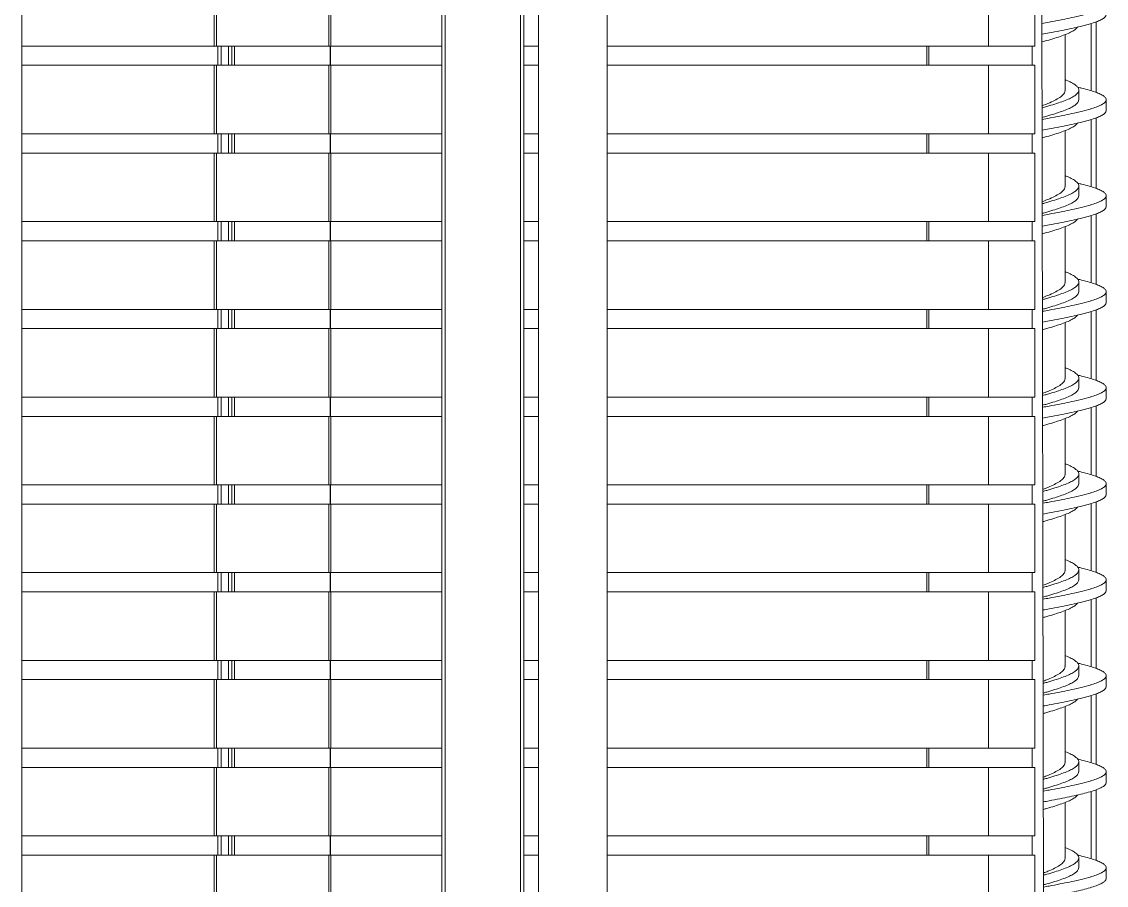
# Model space of a CAD drawing. Header units: millimetres. Extents: x 8553 to 64453, y 11523 to 72084.
# Drawn here: x 49193 to 49825, y 21092 to 21596 of the extents above; entities that cross this region are included whole.
import ezdxf

# ---------------------------------------------------------------- set-up
doc = ezdxf.new("R2010")
doc.units = ezdxf.units.MM
doc.layers.add('grey', color=254, linetype='Continuous')

msp = doc.modelspace()

# ---------------------------------------------------------------- linework, layer by layer
at = {"layer": 'grey', "linetype": 'Continuous', "lineweight": 15}
for p, q in [((49437.751, 19579.326), (49437.751, 22331.56)), ((49439.751, 22331.96), (49439.751, 19578.926)), ((49483.751, 19578.926), (49483.751, 22331.96)), ((49485.751, 22331.843), (49485.751, 19579.043)), ((49786.649, 22285.234), (49788.788, 21027.536)), ((49192.846, 19649.782), (49192.846, 22271.382)), ((49534.187, 19643.123), (49534.187, 22272.723)), ((49494.187, 22110.643), (49494.187, 19800.243)), ((49305.084, 21621.277), (49305.084, 21581.277)), ((49306.525, 21621.277), (49306.525, 21581.277)), ((49372.028, 21621.277), (49372.028, 21581.277)), ((49373.191, 21621.277), (49373.191, 21581.277)), ((49756.536, 21621.277), (49756.536, 21581.277)), ((49783.641, 21581.277), (49783.641, 21621.277)), ((49816.549, 21594.442), (49816.549, 21555.194)), ((49819.349, 21595.397), (49819.349, 21554.26)), ((49801.351, 21555.221), (49801.351, 21588.014)), ((49305.084, 21581.277), (49192.846, 21581.277)), ((49306.525, 21581.277), (49305.084, 21581.277)), ((49372.028, 21581.277), (49306.525, 21581.277)), ((49307.152, 21581.277), (49307.152, 21570.077)), ((49309.137, 21581.277), (49309.137, 21570.077)), ((49313.41, 21581.277), (49313.41, 21570.077)), ((49313.474, 21570.077), (49313.474, 21581.277)), ((49315.483, 21581.277), (49315.483, 21570.077)), ((49317.003, 21581.277), (49317.003, 21570.077)), ((49373.191, 21581.277), (49372.028, 21581.277)), ((49372.655, 21581.277), (49372.655, 21570.077)), ((49372.919, 21581.277), (49372.919, 21570.077)), ((49437.751, 21581.277), (49373.191, 21581.277)), ((49494.187, 21581.277), (49485.751, 21581.277)), ((49756.536, 21581.277), (49534.187, 21581.277)), ((49720.574, 21581.277), (49720.574, 21570.077)), ((49721.83, 21570.077), (49721.83, 21581.277)), ((49783.641, 21581.277), (49756.536, 21581.277)), ((49782.151, 21570.077), (49782.151, 21581.277)), ((49305.084, 21570.077), (49192.846, 21570.077)), ((49305.084, 21570.077), (49305.084, 21530.077)), ((49306.525, 21570.077), (49305.084, 21570.077)), ((49306.525, 21570.077), (49306.525, 21530.077)), ((49372.028, 21570.077), (49306.525, 21570.077)), ((49372.028, 21570.077), (49372.028, 21530.077)), ((49373.191, 21570.077), (49372.028, 21570.077)), ((49373.191, 21570.077), (49373.191, 21530.077)), ((49437.751, 21570.077), (49373.191, 21570.077)), ((49494.187, 21570.077), (49485.751, 21570.077)), ((49756.536, 21570.077), (49534.187, 21570.077)), ((49756.536, 21570.077), (49756.536, 21530.077)), ((49783.641, 21570.077), (49756.536, 21570.077)), ((49783.641, 21530.077), (49783.641, 21570.077)), ((49809.29, 21549.975), (49809.29, 21555.621)), ((49825.29, 21543.667), (49825.29, 21549.975)), ((49816.549, 21538.442), (49816.549, 21499.194)), ((49819.349, 21539.397), (49819.349, 21498.26)), ((49305.084, 21530.077), (49192.846, 21530.077)), ((49306.525, 21530.077), (49305.084, 21530.077)), ((49372.028, 21530.077), (49306.525, 21530.077)), ((49307.152, 21530.077), (49307.152, 21518.877)), ((49309.137, 21530.077), (49309.137, 21518.877)), ((49313.41, 21530.077), (49313.41, 21518.877)), ((49313.474, 21518.877), (49313.474, 21530.077)), ((49315.483, 21530.077), (49315.483, 21518.877)), ((49317.003, 21530.077), (49317.003, 21518.877)), ((49373.191, 21530.077), (49372.028, 21530.077)), ((49372.655, 21530.077), (49372.655, 21518.877)), ((49372.919, 21530.077), (49372.919, 21518.877)), ((49437.751, 21530.077), (49373.191, 21530.077)), ((49494.187, 21530.077), (49485.751, 21530.077)), ((49756.536, 21530.077), (49534.187, 21530.077)), ((49720.574, 21530.077), (49720.574, 21518.877)), ((49721.83, 21518.877), (49721.83, 21530.077)), ((49783.641, 21530.077), (49756.536, 21530.077)), ((49782.151, 21518.877), (49782.151, 21530.077)), ((49801.351, 21499.221), (49801.351, 21532.014)), ((49305.084, 21518.877), (49192.846, 21518.877)), ((49305.084, 21518.877), (49305.084, 21478.877)), ((49306.525, 21518.877), (49305.084, 21518.877)), ((49306.525, 21518.877), (49306.525, 21478.877)), ((49372.028, 21518.877), (49306.525, 21518.877)), ((49372.028, 21518.877), (49372.028, 21478.877)), ((49373.191, 21518.877), (49372.028, 21518.877)), ((49373.191, 21518.877), (49373.191, 21478.877)), ((49437.751, 21518.877), (49373.191, 21518.877)), ((49494.187, 21518.877), (49485.751, 21518.877)), ((49756.536, 21518.877), (49534.187, 21518.877)), ((49756.536, 21518.877), (49756.536, 21478.877)), ((49783.641, 21518.877), (49756.536, 21518.877)), ((49783.641, 21478.877), (49783.641, 21518.877)), ((49809.29, 21493.975), (49809.29, 21499.621)), ((49825.29, 21487.667), (49825.29, 21493.975)), ((49816.549, 21482.442), (49816.549, 21443.194)), ((49819.349, 21483.397), (49819.349, 21442.26)), ((49305.084, 21478.877), (49192.846, 21478.877)), ((49306.525, 21478.877), (49305.084, 21478.877)), ((49372.028, 21478.877), (49306.525, 21478.877)), ((49307.152, 21478.877), (49307.152, 21467.677)), ((49309.137, 21478.877), (49309.137, 21467.677)), ((49313.41, 21478.877), (49313.41, 21467.677)), ((49313.474, 21467.677), (49313.474, 21478.877)), ((49315.483, 21478.877), (49315.483, 21467.677)), ((49317.003, 21478.877), (49317.003, 21467.677)), ((49373.191, 21478.877), (49372.028, 21478.877)), ((49372.655, 21478.877), (49372.655, 21467.677)), ((49372.919, 21478.877), (49372.919, 21467.677)), ((49437.751, 21478.877), (49373.191, 21478.877)), ((49494.187, 21478.877), (49485.751, 21478.877)), ((49756.536, 21478.877), (49534.187, 21478.877)), ((49720.574, 21478.877), (49720.574, 21467.677)), ((49721.83, 21467.677), (49721.83, 21478.877)), ((49783.641, 21478.877), (49756.536, 21478.877)), ((49782.151, 21467.677), (49782.151, 21478.877)), ((49801.351, 21443.221), (49801.351, 21476.014)), ((49305.084, 21467.677), (49192.846, 21467.677)), ((49305.084, 21467.677), (49305.084, 21427.677)), ((49306.525, 21467.677), (49305.084, 21467.677)), ((49306.525, 21467.677), (49306.525, 21427.677)), ((49372.028, 21467.677), (49306.525, 21467.677)), ((49372.028, 21467.677), (49372.028, 21427.677)), ((49373.191, 21467.677), (49372.028, 21467.677)), ((49373.191, 21467.677), (49373.191, 21427.677)), ((49437.751, 21467.677), (49373.191, 21467.677)), ((49494.187, 21467.677), (49485.751, 21467.677)), ((49756.536, 21467.677), (49534.187, 21467.677)), ((49756.536, 21467.677), (49756.536, 21427.677)), ((49783.641, 21467.677), (49756.536, 21467.677)), ((49783.641, 21427.677), (49783.641, 21467.677)), ((49809.29, 21437.975), (49809.29, 21443.621)), ((49825.29, 21431.667), (49825.29, 21437.975)), ((49305.084, 21427.677), (49192.846, 21427.677)), ((49306.525, 21427.677), (49305.084, 21427.677)), ((49372.028, 21427.677), (49306.525, 21427.677)), ((49307.152, 21427.677), (49307.152, 21416.477)), ((49309.137, 21427.677), (49309.137, 21416.477)), ((49313.41, 21427.677), (49313.41, 21416.477)), ((49313.474, 21416.477), (49313.474, 21427.677)), ((49315.483, 21427.677), (49315.483, 21416.477)), ((49317.003, 21427.677), (49317.003, 21416.477)), ((49373.191, 21427.677), (49372.028, 21427.677)), ((49372.655, 21427.677), (49372.655, 21416.477)), ((49372.919, 21427.677), (49372.919, 21416.477)), ((49437.751, 21427.677), (49373.191, 21427.677)), ((49494.187, 21427.677), (49485.751, 21427.677)), ((49756.536, 21427.677), (49534.187, 21427.677)), ((49720.574, 21427.677), (49720.574, 21416.477)), ((49721.83, 21416.477), (49721.83, 21427.677)), ((49783.641, 21427.677), (49756.536, 21427.677)), ((49782.151, 21416.477), (49782.151, 21427.677)), ((49816.549, 21426.442), (49816.549, 21387.194)), ((49819.349, 21427.397), (49819.349, 21386.26)), ((49305.084, 21416.477), (49192.846, 21416.477)), ((49305.084, 21416.477), (49305.084, 21376.477)), ((49306.525, 21416.477), (49305.084, 21416.477)), ((49306.525, 21416.477), (49306.525, 21376.477)), ((49372.028, 21416.477), (49306.525, 21416.477)), ((49372.028, 21416.477), (49372.028, 21376.477)), ((49373.191, 21416.477), (49372.028, 21416.477)), ((49373.191, 21416.477), (49373.191, 21376.477)), ((49437.751, 21416.477), (49373.191, 21416.477)), ((49494.187, 21416.477), (49485.751, 21416.477)), ((49756.536, 21416.477), (49534.187, 21416.477)), ((49756.536, 21416.477), (49756.536, 21376.477)), ((49783.641, 21416.477), (49756.536, 21416.477)), ((49783.641, 21376.477), (49783.641, 21416.477)), ((49801.351, 21387.221), (49801.351, 21420.014)), ((49809.29, 21381.975), (49809.29, 21387.621)), ((49825.29, 21375.667), (49825.29, 21381.975)), ((49305.084, 21376.477), (49192.846, 21376.477)), ((49306.525, 21376.477), (49305.084, 21376.477)), ((49372.028, 21376.477), (49306.525, 21376.477)), ((49307.152, 21376.477), (49307.152, 21365.277)), ((49309.137, 21376.477), (49309.137, 21365.277)), ((49313.41, 21376.477), (49313.41, 21365.277)), ((49313.474, 21365.277), (49313.474, 21376.477)), ((49315.483, 21376.477), (49315.483, 21365.277)), ((49317.003, 21376.477), (49317.003, 21365.277)), ((49373.191, 21376.477), (49372.028, 21376.477)), ((49372.655, 21376.477), (49372.655, 21365.277)), ((49372.919, 21376.477), (49372.919, 21365.277)), ((49437.751, 21376.477), (49373.191, 21376.477)), ((49494.187, 21376.477), (49485.751, 21376.477)), ((49756.536, 21376.477), (49534.187, 21376.477)), ((49720.574, 21376.477), (49720.574, 21365.277)), ((49721.83, 21365.277), (49721.83, 21376.477)), ((49783.641, 21376.477), (49756.536, 21376.477)), ((49782.151, 21365.277), (49782.151, 21376.477)), ((49816.549, 21370.442), (49816.549, 21331.194)), ((49819.349, 21371.397), (49819.349, 21330.26)), ((49305.084, 21365.277), (49192.846, 21365.277)), ((49305.084, 21365.277), (49305.084, 21325.277)), ((49306.525, 21365.277), (49305.084, 21365.277)), ((49306.525, 21365.277), (49306.525, 21325.277)), ((49372.028, 21365.277), (49306.525, 21365.277)), ((49372.028, 21365.277), (49372.028, 21325.277)), ((49373.191, 21365.277), (49372.028, 21365.277)), ((49373.191, 21365.277), (49373.191, 21325.277)), ((49437.751, 21365.277), (49373.191, 21365.277)), ((49494.187, 21365.277), (49485.751, 21365.277)), ((49756.536, 21365.277), (49534.187, 21365.277)), ((49756.536, 21365.277), (49756.536, 21325.277)), ((49783.641, 21365.277), (49756.536, 21365.277)), ((49783.641, 21325.277), (49783.641, 21365.277)), ((49801.351, 21331.221), (49801.351, 21364.014)), ((49809.29, 21325.975), (49809.29, 21331.621)), ((49305.084, 21325.277), (49192.846, 21325.277)), ((49306.525, 21325.277), (49305.084, 21325.277)), ((49372.028, 21325.277), (49306.525, 21325.277)), ((49307.152, 21325.277), (49307.152, 21314.077)), ((49309.137, 21325.277), (49309.137, 21314.077)), ((49313.41, 21325.277), (49313.41, 21314.077)), ((49313.474, 21314.077), (49313.474, 21325.277)), ((49315.483, 21325.277), (49315.483, 21314.077)), ((49317.003, 21325.277), (49317.003, 21314.077)), ((49373.191, 21325.277), (49372.028, 21325.277)), ((49372.655, 21325.277), (49372.655, 21314.077)), ((49372.919, 21325.277), (49372.919, 21314.077)), ((49437.751, 21325.277), (49373.191, 21325.277)), ((49494.187, 21325.277), (49485.751, 21325.277)), ((49756.536, 21325.277), (49534.187, 21325.277)), ((49720.574, 21325.277), (49720.574, 21314.077)), ((49721.83, 21314.077), (49721.83, 21325.277)), ((49783.641, 21325.277), (49756.536, 21325.277)), ((49782.151, 21314.077), (49782.151, 21325.277)), ((49825.29, 21319.667), (49825.29, 21325.975)), ((49819.349, 21315.397), (49819.349, 21274.26)), ((49305.084, 21314.077), (49192.846, 21314.077)), ((49305.084, 21314.077), (49305.084, 21274.077)), ((49306.525, 21314.077), (49305.084, 21314.077)), ((49306.525, 21314.077), (49306.525, 21274.077)), ((49372.028, 21314.077), (49306.525, 21314.077)), ((49372.028, 21314.077), (49372.028, 21274.077)), ((49373.191, 21314.077), (49372.028, 21314.077)), ((49373.191, 21314.077), (49373.191, 21274.077)), ((49437.751, 21314.077), (49373.191, 21314.077)), ((49494.187, 21314.077), (49485.751, 21314.077)), ((49756.536, 21314.077), (49534.187, 21314.077)), ((49756.536, 21314.077), (49756.536, 21274.077)), ((49783.641, 21314.077), (49756.536, 21314.077)), ((49783.641, 21274.077), (49783.641, 21314.077)), ((49816.549, 21314.442), (49816.549, 21275.194)), ((49801.351, 21275.221), (49801.351, 21308.014)), ((49305.084, 21274.077), (49192.846, 21274.077)), ((49306.525, 21274.077), (49305.084, 21274.077)), ((49372.028, 21274.077), (49306.525, 21274.077)), ((49307.152, 21274.077), (49307.152, 21262.877)), ((49309.137, 21274.077), (49309.137, 21262.877)), ((49313.41, 21274.077), (49313.41, 21262.877)), ((49313.474, 21262.877), (49313.474, 21274.077)), ((49315.483, 21274.077), (49315.483, 21262.877)), ((49317.003, 21274.077), (49317.003, 21262.877)), ((49373.191, 21274.077), (49372.028, 21274.077)), ((49372.655, 21274.077), (49372.655, 21262.877)), ((49372.919, 21274.077), (49372.919, 21262.877)), ((49437.751, 21274.077), (49373.191, 21274.077)), ((49494.187, 21274.077), (49485.751, 21274.077)), ((49756.536, 21274.077), (49534.187, 21274.077)), ((49720.574, 21274.077), (49720.574, 21262.877)), ((49721.83, 21262.877), (49721.83, 21274.077)), ((49783.641, 21274.077), (49756.536, 21274.077)), ((49782.151, 21262.877), (49782.151, 21274.077)), ((49809.29, 21269.975), (49809.29, 21275.621)), ((49825.29, 21263.667), (49825.29, 21269.975)), ((49305.084, 21262.877), (49192.846, 21262.877)), ((49305.084, 21262.877), (49305.084, 21222.877)), ((49306.525, 21262.877), (49305.084, 21262.877)), ((49306.525, 21262.877), (49306.525, 21222.877)), ((49372.028, 21262.877), (49306.525, 21262.877)), ((49372.028, 21262.877), (49372.028, 21222.877)), ((49373.191, 21262.877), (49372.028, 21262.877)), ((49373.191, 21262.877), (49373.191, 21222.877)), ((49437.751, 21262.877), (49373.191, 21262.877)), ((49494.187, 21262.877), (49485.751, 21262.877)), ((49756.536, 21262.877), (49534.187, 21262.877)), ((49756.536, 21262.877), (49756.536, 21222.877)), ((49783.641, 21262.877), (49756.536, 21262.877)), ((49783.641, 21222.877), (49783.641, 21262.877)), ((49816.549, 21258.442), (49816.549, 21219.194)), ((49819.349, 21259.397), (49819.349, 21218.26)), ((49801.351, 21219.221), (49801.351, 21252.014)), ((49305.084, 21222.877), (49192.846, 21222.877)), ((49306.525, 21222.877), (49305.084, 21222.877)), ((49372.028, 21222.877), (49306.525, 21222.877)), ((49307.152, 21222.877), (49307.152, 21211.677)), ((49309.137, 21222.877), (49309.137, 21211.677)), ((49313.41, 21222.877), (49313.41, 21211.677)), ((49313.474, 21211.677), (49313.474, 21222.877)), ((49315.483, 21222.877), (49315.483, 21211.677)), ((49317.003, 21222.877), (49317.003, 21211.677)), ((49373.191, 21222.877), (49372.028, 21222.877)), ((49372.655, 21222.877), (49372.655, 21211.677)), ((49372.919, 21222.877), (49372.919, 21211.677)), ((49437.751, 21222.877), (49373.191, 21222.877)), ((49494.187, 21222.877), (49485.751, 21222.877)), ((49756.536, 21222.877), (49534.187, 21222.877)), ((49720.574, 21222.877), (49720.574, 21211.677)), ((49721.83, 21211.677), (49721.83, 21222.877)), ((49783.641, 21222.877), (49756.536, 21222.877)), ((49782.151, 21211.677), (49782.151, 21222.877)), ((49809.29, 21213.975), (49809.29, 21219.621)), ((49825.29, 21207.667), (49825.29, 21213.975)), ((49305.084, 21211.677), (49192.846, 21211.677)), ((49305.084, 21211.677), (49305.084, 21171.677)), ((49306.525, 21211.677), (49305.084, 21211.677)), ((49306.525, 21211.677), (49306.525, 21171.677)), ((49372.028, 21211.677), (49306.525, 21211.677)), ((49372.028, 21211.677), (49372.028, 21171.677)), ((49373.191, 21211.677), (49372.028, 21211.677)), ((49373.191, 21211.677), (49373.191, 21171.677)), ((49437.751, 21211.677), (49373.191, 21211.677)), ((49494.187, 21211.677), (49485.751, 21211.677)), ((49756.536, 21211.677), (49534.187, 21211.677)), ((49756.536, 21211.677), (49756.536, 21171.677)), ((49783.641, 21211.677), (49756.536, 21211.677)), ((49783.641, 21171.677), (49783.641, 21211.677)), ((49816.549, 21202.442), (49816.549, 21163.194)), ((49819.349, 21203.397), (49819.349, 21162.26)), ((49801.351, 21163.221), (49801.351, 21196.014)), ((49305.084, 21171.677), (49192.846, 21171.677)), ((49306.525, 21171.677), (49305.084, 21171.677)), ((49372.028, 21171.677), (49306.525, 21171.677)), ((49307.152, 21171.677), (49307.152, 21160.477)), ((49309.137, 21171.677), (49309.137, 21160.477)), ((49313.41, 21171.677), (49313.41, 21160.477)), ((49313.474, 21160.477), (49313.474, 21171.677)), ((49315.483, 21171.677), (49315.483, 21160.477)), ((49317.003, 21171.677), (49317.003, 21160.477)), ((49373.191, 21171.677), (49372.028, 21171.677)), ((49372.655, 21171.677), (49372.655, 21160.477)), ((49372.919, 21171.677), (49372.919, 21160.477)), ((49437.751, 21171.677), (49373.191, 21171.677)), ((49494.187, 21171.677), (49485.751, 21171.677)), ((49756.536, 21171.677), (49534.187, 21171.677)), ((49720.574, 21171.677), (49720.574, 21160.477)), ((49721.83, 21160.477), (49721.83, 21171.677)), ((49783.641, 21171.677), (49756.536, 21171.677)), ((49782.151, 21160.477), (49782.151, 21171.677)), ((49809.29, 21157.975), (49809.29, 21163.621)), ((49305.084, 21160.477), (49192.846, 21160.477)), ((49305.084, 21160.477), (49305.084, 21120.477)), ((49306.525, 21160.477), (49305.084, 21160.477)), ((49306.525, 21160.477), (49306.525, 21120.477)), ((49372.028, 21160.477), (49306.525, 21160.477)), ((49372.028, 21160.477), (49372.028, 21120.477)), ((49373.191, 21160.477), (49372.028, 21160.477)), ((49373.191, 21160.477), (49373.191, 21120.477)), ((49437.751, 21160.477), (49373.191, 21160.477)), ((49494.187, 21160.477), (49485.751, 21160.477)), ((49756.536, 21160.477), (49534.187, 21160.477)), ((49756.536, 21160.477), (49756.536, 21120.477)), ((49783.641, 21160.477), (49756.536, 21160.477)), ((49783.641, 21120.477), (49783.641, 21160.477)), ((49825.29, 21151.667), (49825.29, 21157.975)), ((49816.549, 21146.442), (49816.549, 21107.194)), ((49819.349, 21147.397), (49819.349, 21106.26)), ((49801.351, 21107.221), (49801.351, 21140.014)), ((49305.084, 21120.477), (49192.846, 21120.477)), ((49306.525, 21120.477), (49305.084, 21120.477)), ((49372.028, 21120.477), (49306.525, 21120.477)), ((49307.152, 21120.477), (49307.152, 21109.277)), ((49309.137, 21120.477), (49309.137, 21109.277)), ((49313.41, 21120.477), (49313.41, 21109.277)), ((49313.474, 21109.277), (49313.474, 21120.477)), ((49315.483, 21120.477), (49315.483, 21109.277)), ((49317.003, 21120.477), (49317.003, 21109.277)), ((49373.191, 21120.477), (49372.028, 21120.477)), ((49372.655, 21120.477), (49372.655, 21109.277)), ((49372.919, 21120.477), (49372.919, 21109.277)), ((49437.751, 21120.477), (49373.191, 21120.477)), ((49494.187, 21120.477), (49485.751, 21120.477)), ((49756.536, 21120.477), (49534.187, 21120.477)), ((49720.574, 21120.477), (49720.574, 21109.277)), ((49721.83, 21109.277), (49721.83, 21120.477)), ((49783.641, 21120.477), (49756.536, 21120.477)), ((49782.151, 21109.277), (49782.151, 21120.477)), ((49305.084, 21109.277), (49192.846, 21109.277)), ((49305.084, 21109.277), (49305.084, 21069.277)), ((49306.525, 21109.277), (49305.084, 21109.277)), ((49306.525, 21109.277), (49306.525, 21069.277)), ((49372.028, 21109.277), (49306.525, 21109.277)), ((49372.028, 21109.277), (49372.028, 21069.277)), ((49373.191, 21109.277), (49372.028, 21109.277)), ((49373.191, 21109.277), (49373.191, 21069.277)), ((49437.751, 21109.277), (49373.191, 21109.277)), ((49494.187, 21109.277), (49485.751, 21109.277)), ((49756.536, 21109.277), (49534.187, 21109.277)), ((49756.536, 21109.277), (49756.536, 21069.277)), ((49783.641, 21109.277), (49756.536, 21109.277)), ((49783.641, 21069.277), (49783.641, 21109.277)), ((49809.29, 21101.975), (49809.29, 21107.621)), ((49825.29, 21095.667), (49825.29, 21101.975))]:
    msp.add_line(p, q, dxfattribs=at)
for points, knots in [([(49808.649, 21613.296), (49809.432, 21613.117), (49811.909, 21612.548), (49815.411, 21611.592), (49819.084, 21610.423), (49821.942, 21609.258), (49823.977, 21608.091), (49825.143, 21606.923), (49825.423, 21605.759), (49824.813, 21604.59), (49823.322, 21603.424), (49820.976, 21602.259), (49817.815, 21601.089), (49813.893, 21599.925), (49809.277, 21598.758), (49804.05, 21597.59), (49798.285, 21596.426), (49792.846, 21595.392), (49789.245, 21594.749), (49787.824, 21594.496)], [0, 0, 0, 0, 0.0286718, 0.090711, 0.1527997, 0.2148254, 0.2768916, 0.3389577, 0.4009835, 0.4630721, 0.5251113, 0.5871506, 0.6492392, 0.7112649, 0.7733311, 0.8353973, 0.897423, 0.9595117, 1, 1, 1, 1]), ([(49825.223, 21599.668), (49825.244, 21599.595), (49825.379, 21599.134), (49824.763, 21598.281), (49823.335, 21597.116), (49820.972, 21595.95), (49817.816, 21594.781), (49813.893, 21593.617), (49809.277, 21592.449), (49804.049, 21591.281), (49798.285, 21590.117), (49792.85, 21589.084), (49789.252, 21588.442), (49787.835, 21588.189)], [0, 0, 0, 0, 0.0190181, 0.1207153, 0.2223315, 0.3239477, 0.4256448, 0.5272389, 0.6288993, 0.7305596, 0.8321537, 0.9338509, 1, 1, 1, 1]), ([(49808.521, 21592.303), (49808.318, 21592.025), (49807.773, 21591.281), (49805.929, 21590.071), (49803.136, 21588.67), (49799.576, 21587.269), (49795.363, 21585.87), (49791.411, 21584.691), (49788.759, 21583.978), (49787.842, 21583.731)], [0, 0, 0, 0, 0.09718159, 0.26046108, 0.42382379, 0.58718649, 0.75046598, 0.91374547, 1, 1, 1, 1]), ([(49801.351, 21561.644), (49801.509, 21561.586), (49802.94, 21561.061), (49804.991, 21560.069), (49807.356, 21558.67), (49808.818, 21557.271), (49809.425, 21555.87), (49809.138, 21554.469), (49807.972, 21553.07), (49805.953, 21551.671), (49803.13, 21550.27), (49799.578, 21548.869), (49795.362, 21547.47), (49791.431, 21546.297), (49788.802, 21545.59), (49787.908, 21545.349)], [0, 0, 0, 0, 0.0106995, 0.096634, 0.1825248, 0.2684155, 0.35435, 0.4402846, 0.5261753, 0.6120661, 0.6980006, 0.7839351, 0.8698258, 0.9557166, 1, 1, 1, 1]), ([(49801.217, 21555.619), (49801.246, 21555.353), (49801.34, 21554.503), (49800.347, 21553.07), (49798.329, 21551.32), (49795.27, 21549.571), (49791.779, 21547.968), (49789.066, 21546.949), (49787.906, 21546.513)], [0, 0, 0, 0, 0.0878071, 0.279955, 0.4721029, 0.6642521, 0.8564039, 1, 1, 1, 1]), ([(49808.649, 21557.296), (49809.432, 21557.117), (49811.909, 21556.548), (49815.411, 21555.592), (49819.084, 21554.423), (49821.942, 21553.258), (49823.977, 21552.091), (49825.143, 21550.923), (49825.423, 21549.759), (49824.813, 21548.59), (49823.322, 21547.424), (49820.976, 21546.259), (49817.815, 21545.089), (49813.893, 21543.925), (49809.277, 21542.758), (49804.05, 21541.59), (49798.285, 21540.426), (49792.877, 21539.397), (49789.308, 21538.761), (49787.919, 21538.513)], [0, 0, 0, 0, 0.0286979, 0.0907937, 0.152939, 0.2150213, 0.2771441, 0.3392669, 0.4013492, 0.4634944, 0.5255902, 0.587686, 0.6498313, 0.7119136, 0.7740364, 0.8361591, 0.8982414, 0.9603867, 1, 1, 1, 1]), ([(49809.226, 21549.978), (49809.195, 21549.593), (49809.125, 21548.741), (49807.956, 21547.424), (49805.957, 21546.025), (49803.128, 21544.624), (49799.578, 21543.223), (49795.362, 21541.824), (49791.434, 21540.652), (49788.808, 21539.946), (49787.917, 21539.706)], [0, 0, 0, 0, 0.1123987, 0.2486439, 0.3848892, 0.5212039, 0.6575185, 0.7937638, 0.930009, 1, 1, 1, 1]), ([(49825.223, 21543.668), (49825.244, 21543.595), (49825.379, 21543.134), (49824.763, 21542.281), (49823.335, 21541.116), (49820.972, 21539.95), (49817.816, 21538.781), (49813.893, 21537.617), (49809.277, 21536.449), (49804.05, 21535.281), (49798.285, 21534.117), (49792.88, 21533.089), (49789.315, 21532.454), (49787.93, 21532.206)], [0, 0, 0, 0, 0.0190465, 0.1208957, 0.2226637, 0.3244318, 0.426281, 0.5280269, 0.6298392, 0.7316515, 0.8333974, 0.9352466, 1, 1, 1, 1]), ([(49808.521, 21536.303), (49808.318, 21536.025), (49807.773, 21535.281), (49805.929, 21534.071), (49803.136, 21532.67), (49799.576, 21531.269), (49795.363, 21529.87), (49791.441, 21528.7), (49788.822, 21527.995), (49787.937, 21527.757)], [0, 0, 0, 0, 0.097476, 0.2612502, 0.4251078, 0.5889654, 0.7527396, 0.9165137, 1, 1, 1, 1]), ([(49801.351, 21505.644), (49801.509, 21505.586), (49802.94, 21505.061), (49804.991, 21504.069), (49807.356, 21502.67), (49808.818, 21501.271), (49809.425, 21499.87), (49809.138, 21498.469), (49807.972, 21497.07), (49805.953, 21495.671), (49803.129, 21494.27), (49799.578, 21492.869), (49795.362, 21491.47), (49791.462, 21490.306), (49788.865, 21489.607), (49788.003, 21489.375)], [0, 0, 0, 0, 0.01071653, 0.0967878, 0.18281523, 0.26884267, 0.35491394, 0.44098521, 0.52701265, 0.61304008, 0.69911135, 0.78518262, 0.87121006, 0.95723749, 1, 1, 1, 1]), ([(49801.217, 21499.619), (49801.246, 21499.353), (49801.34, 21498.503), (49800.347, 21497.07), (49798.329, 21495.32), (49795.27, 21493.571), (49791.808, 21491.98), (49789.128, 21490.973), (49788.001, 21490.55)], [0, 0, 0, 0, 0.0881624, 0.2810879, 0.4740134, 0.6669401, 0.8598695, 1, 1, 1, 1]), ([(49808.649, 21501.296), (49809.432, 21501.117), (49811.909, 21500.548), (49815.411, 21499.592), (49819.084, 21498.423), (49821.942, 21497.258), (49823.977, 21496.091), (49825.143, 21494.923), (49825.423, 21493.759), (49824.813, 21492.59), (49823.322, 21491.424), (49820.976, 21490.259), (49817.815, 21489.089), (49813.893, 21487.925), (49809.277, 21486.758), (49804.05, 21485.59), (49798.285, 21484.426), (49792.908, 21483.403), (49789.371, 21482.772), (49788.014, 21482.53)], [0, 0, 0, 0, 0.0287241, 0.0908766, 0.1530786, 0.2152176, 0.277397, 0.3395765, 0.4017155, 0.4639175, 0.52607, 0.5882224, 0.6504244, 0.7125634, 0.7747429, 0.8369224, 0.8990613, 0.9612633, 1, 1, 1, 1]), ([(49809.226, 21493.978), (49809.195, 21493.593), (49809.125, 21492.741), (49807.956, 21491.424), (49805.957, 21490.025), (49803.128, 21488.624), (49799.578, 21487.223), (49795.362, 21485.824), (49791.465, 21484.661), (49788.871, 21483.963), (49788.012, 21483.732)], [0, 0, 0, 0, 0.1126827, 0.2492722, 0.3858617, 0.5225208, 0.6591799, 0.7957694, 0.9323588, 1, 1, 1, 1]), ([(49825.223, 21487.668), (49825.244, 21487.595), (49825.379, 21487.134), (49824.763, 21486.281), (49823.335, 21485.116), (49820.972, 21483.95), (49817.816, 21482.781), (49813.893, 21481.617), (49809.277, 21480.449), (49804.05, 21479.281), (49798.285, 21478.117), (49792.911, 21477.095), (49789.379, 21476.465), (49788.025, 21476.224)], [0, 0, 0, 0, 0.01907504, 0.12107663, 0.22299703, 0.32491744, 0.42691903, 0.52881726, 0.63078195, 0.73274665, 0.83464488, 0.93664647, 1, 1, 1, 1]), ([(49808.521, 21480.303), (49808.318, 21480.025), (49807.773, 21479.281), (49805.929, 21478.071), (49803.136, 21476.67), (49799.576, 21475.269), (49795.362, 21473.87), (49791.471, 21472.708), (49788.885, 21472.012), (49788.033, 21471.783)], [0, 0, 0, 0, 0.0977722, 0.2620441, 0.4263996, 0.5907551, 0.755027, 0.9192988, 1, 1, 1, 1]), ([(49801.351, 21449.644), (49801.509, 21449.586), (49802.94, 21449.061), (49804.991, 21448.069), (49807.356, 21446.67), (49808.818, 21445.271), (49809.425, 21443.87), (49809.138, 21442.469), (49807.972, 21441.07), (49805.953, 21439.671), (49803.129, 21438.27), (49799.578, 21436.869), (49795.362, 21435.47), (49791.492, 21434.314), (49788.928, 21433.624), (49788.098, 21433.401)], [0, 0, 0, 0, 0.0107336, 0.0969421, 0.1831066, 0.2692712, 0.3554796, 0.4416881, 0.5278527, 0.6140172, 0.7002257, 0.7864341, 0.8725987, 0.9587632, 1, 1, 1, 1]), ([(49801.217, 21443.619), (49801.246, 21443.353), (49801.34, 21442.503), (49800.347, 21441.07), (49798.329, 21439.32), (49795.269, 21437.571), (49791.836, 21435.993), (49789.19, 21434.998), (49788.096, 21434.587)], [0, 0, 0, 0, 0.0885206, 0.28223, 0.4759393, 0.66965, 0.8633633, 1, 1, 1, 1]), ([(49808.649, 21445.296), (49809.432, 21445.117), (49811.909, 21444.548), (49815.411, 21443.592), (49819.084, 21442.423), (49821.942, 21441.258), (49823.977, 21440.091), (49825.143, 21438.923), (49825.423, 21437.759), (49824.813, 21436.59), (49823.322, 21435.424), (49820.976, 21434.259), (49817.815, 21433.089), (49813.893, 21431.925), (49809.277, 21430.758), (49804.05, 21429.59), (49798.285, 21428.426), (49792.938, 21427.409), (49789.435, 21426.784), (49788.11, 21426.547)], [0, 0, 0, 0, 0.0287504, 0.0909596, 0.1532185, 0.2154142, 0.2776505, 0.3398868, 0.4020825, 0.4643413, 0.5265506, 0.5887598, 0.6510187, 0.7132144, 0.7754507, 0.837687, 0.8998827, 0.9621415, 1, 1, 1, 1]), ([(49809.226, 21437.978), (49809.195, 21437.593), (49809.125, 21436.741), (49807.956, 21435.424), (49805.957, 21434.025), (49803.128, 21432.624), (49799.578, 21431.223), (49795.361, 21429.824), (49791.495, 21428.67), (49788.934, 21427.98), (49788.108, 21427.758)], [0, 0, 0, 0, 0.1129681, 0.2499036, 0.3868391, 0.5238444, 0.6608496, 0.7977851, 0.9347206, 1, 1, 1, 1]), ([(49825.223, 21431.668), (49825.244, 21431.595), (49825.379, 21431.134), (49824.763, 21430.281), (49823.335, 21429.116), (49820.972, 21427.95), (49817.816, 21426.781), (49813.893, 21425.617), (49809.277, 21424.449), (49804.05, 21423.281), (49798.285, 21422.117), (49792.942, 21421.101), (49789.442, 21420.476), (49788.12, 21420.241)], [0, 0, 0, 0, 0.01910364, 0.12125813, 0.22333132, 0.32540451, 0.427559, 0.52960999, 0.63172753, 0.73384507, 0.83589606, 0.93805056, 1, 1, 1, 1]), ([(49808.521, 21424.303), (49808.318, 21424.025), (49807.773, 21423.281), (49805.929, 21422.071), (49803.136, 21420.67), (49799.576, 21419.269), (49795.362, 21417.87), (49791.501, 21416.717), (49788.948, 21416.03), (49788.128, 21415.809)], [0, 0, 0, 0, 0.09807023, 0.26284277, 0.42769928, 0.5925558, 0.75732834, 0.92210088, 1, 1, 1, 1]), ([(49801.351, 21393.644), (49801.509, 21393.586), (49802.94, 21393.061), (49804.991, 21392.069), (49807.356, 21390.67), (49808.818, 21389.271), (49809.425, 21387.87), (49809.138, 21386.469), (49807.972, 21385.07), (49805.953, 21383.671), (49803.129, 21382.27), (49799.578, 21380.869), (49795.361, 21379.47), (49791.522, 21378.323), (49788.991, 21377.641), (49788.193, 21377.427)], [0, 0, 0, 0, 0.0107507, 0.0970968, 0.1833989, 0.2697011, 0.3560471, 0.4423932, 0.5286954, 0.6149975, 0.7013436, 0.7876896, 0.8739918, 0.9602939, 1, 1, 1, 1]), ([(49801.217, 21387.619), (49801.246, 21387.353), (49801.34, 21386.503), (49800.347, 21385.07), (49798.329, 21383.32), (49795.269, 21381.571), (49791.865, 21380.005), (49789.252, 21379.022), (49788.191, 21378.623)], [0, 0, 0, 0, 0.0888817, 0.2833814, 0.477881, 0.672382, 0.8668856, 1, 1, 1, 1]), ([(49808.649, 21389.296), (49809.432, 21389.117), (49811.909, 21388.548), (49815.411, 21387.592), (49819.084, 21386.423), (49821.942, 21385.258), (49823.977, 21384.091), (49825.143, 21382.923), (49825.423, 21381.759), (49824.813, 21380.59), (49823.322, 21379.424), (49820.976, 21378.259), (49817.815, 21377.089), (49813.893, 21375.925), (49809.277, 21374.758), (49804.05, 21373.59), (49798.284, 21372.426), (49792.969, 21371.414), (49789.498, 21370.795), (49788.205, 21370.564)], [0, 0, 0, 0, 0.0287767, 0.0910428, 0.1533586, 0.2156112, 0.2779044, 0.3401976, 0.4024502, 0.4647659, 0.5270321, 0.5892982, 0.651614, 0.7138666, 0.7761598, 0.838453, 0.9007056, 0.9630214, 1, 1, 1, 1]), ([(49809.226, 21381.978), (49809.195, 21381.593), (49809.125, 21380.741), (49807.956, 21379.424), (49805.957, 21378.025), (49803.128, 21376.624), (49799.579, 21375.223), (49795.361, 21373.824), (49791.525, 21372.678), (49788.997, 21371.997), (49788.203, 21371.784)], [0, 0, 0, 0, 0.113255, 0.2505383, 0.3878215, 0.5251747, 0.6625279, 0.7998111, 0.9370944, 1, 1, 1, 1]), ([(49825.223, 21375.668), (49825.244, 21375.595), (49825.379, 21375.134), (49824.763, 21374.281), (49823.335, 21373.116), (49820.972, 21371.95), (49817.816, 21370.781), (49813.893, 21369.617), (49809.277, 21368.449), (49804.05, 21367.281), (49798.284, 21366.117), (49792.973, 21365.107), (49789.505, 21364.488), (49788.216, 21364.258)], [0, 0, 0, 0, 0.0191323, 0.1214402, 0.2236666, 0.325893, 0.4282009, 0.5304051, 0.6326759, 0.7349468, 0.837151, 0.9394589, 1, 1, 1, 1]), ([(49808.521, 21368.303), (49808.318, 21368.025), (49807.773, 21367.281), (49805.929, 21366.071), (49803.136, 21364.67), (49799.577, 21363.269), (49795.361, 21361.87), (49791.531, 21360.726), (49789.01, 21360.047), (49788.223, 21359.835)], [0, 0, 0, 0, 0.0983701, 0.2636464, 0.4290069, 0.5943675, 0.7596438, 0.9249201, 1, 1, 1, 1]), ([(49801.351, 21337.644), (49801.509, 21337.586), (49802.94, 21337.061), (49804.991, 21336.069), (49807.356, 21334.67), (49808.818, 21333.271), (49809.425, 21331.87), (49809.138, 21330.469), (49807.972, 21329.07), (49805.953, 21327.671), (49803.129, 21326.27), (49799.578, 21324.869), (49795.361, 21323.47), (49791.552, 21322.332), (49789.054, 21321.659), (49788.288, 21321.453)], [0, 0, 0, 0, 0.0107679, 0.0972521, 0.1836922, 0.2701323, 0.3566165, 0.4431006, 0.5295407, 0.6159809, 0.702465, 0.7889492, 0.8753893, 0.9618294, 1, 1, 1, 1]), ([(49801.217, 21331.619), (49801.246, 21331.353), (49801.34, 21330.503), (49800.347, 21329.07), (49798.329, 21327.32), (49795.268, 21325.571), (49791.893, 21324.017), (49789.315, 21323.047), (49788.286, 21322.66)], [0, 0, 0, 0, 0.0892458, 0.2845422, 0.4798386, 0.6751363, 0.8704367, 1, 1, 1, 1]), ([(49808.649, 21333.296), (49809.432, 21333.117), (49811.909, 21332.548), (49815.411, 21331.592), (49819.084, 21330.423), (49821.942, 21329.258), (49823.977, 21328.091), (49825.143, 21326.923), (49825.423, 21325.759), (49824.813, 21324.59), (49823.322, 21323.424), (49820.976, 21322.259), (49817.815, 21321.089), (49813.893, 21319.925), (49809.277, 21318.758), (49804.05, 21317.59), (49798.284, 21316.426), (49793, 21315.42), (49789.561, 21314.806), (49788.3, 21314.581)], [0, 0, 0, 0, 0.028803, 0.09112614, 0.15349893, 0.21580851, 0.27815874, 0.34050896, 0.40281854, 0.46519133, 0.52751447, 0.58983761, 0.65221039, 0.71451998, 0.7768702, 0.83922042, 0.90153001, 0.96390279, 1, 1, 1, 1]), ([(49809.226, 21325.978), (49809.195, 21325.593), (49809.125, 21324.741), (49807.956, 21323.424), (49805.957, 21322.025), (49803.128, 21320.624), (49799.579, 21319.223), (49795.361, 21317.824), (49791.555, 21316.687), (49789.06, 21316.015), (49788.298, 21315.809)], [0, 0, 0, 0, 0.1135434, 0.2511761, 0.3888089, 0.5265118, 0.6642147, 0.8018474, 0.9394802, 1, 1, 1, 1]), ([(49825.223, 21319.668), (49825.244, 21319.595), (49825.379, 21319.134), (49824.763, 21318.281), (49823.335, 21317.116), (49820.972, 21315.95), (49817.816, 21314.781), (49813.893, 21313.617), (49809.277, 21312.449), (49804.05, 21311.281), (49798.284, 21310.117), (49793.003, 21309.112), (49789.568, 21308.499), (49788.311, 21308.275)], [0, 0, 0, 0, 0.0191611, 0.1216228, 0.2240029, 0.326383, 0.4288447, 0.5312026, 0.6336272, 0.7360518, 0.8384097, 0.9408714, 1, 1, 1, 1]), ([(49808.521, 21312.303), (49808.318, 21312.025), (49807.773, 21311.281), (49805.929, 21310.071), (49803.136, 21308.67), (49799.577, 21307.269), (49795.361, 21305.87), (49791.561, 21304.734), (49789.073, 21304.064), (49788.318, 21303.861)], [0, 0, 0, 0, 0.0986717, 0.2644549, 0.4303226, 0.5961902, 0.7619734, 0.9277566, 1, 1, 1, 1]), ([(49801.351, 21281.644), (49801.509, 21281.586), (49802.94, 21281.061), (49804.991, 21280.069), (49807.356, 21278.67), (49808.818, 21277.271), (49809.425, 21275.87), (49809.138, 21274.469), (49807.972, 21273.07), (49805.953, 21271.671), (49803.129, 21270.27), (49799.578, 21268.869), (49795.36, 21267.47), (49791.582, 21266.34), (49789.117, 21265.676), (49788.384, 21265.478)], [0, 0, 0, 0, 0.0107852, 0.0974079, 0.1839864, 0.2705649, 0.3571876, 0.4438103, 0.5303888, 0.6169674, 0.7035901, 0.7902127, 0.8767913, 0.9633698, 1, 1, 1, 1]), ([(49808.649, 21277.296), (49809.432, 21277.117), (49811.909, 21276.548), (49815.411, 21275.592), (49819.084, 21274.423), (49821.942, 21273.258), (49823.977, 21272.091), (49825.143, 21270.923), (49825.423, 21269.759), (49824.813, 21268.59), (49823.322, 21267.424), (49820.976, 21266.259), (49817.815, 21265.089), (49813.893, 21263.925), (49809.277, 21262.758), (49804.05, 21261.59), (49798.284, 21260.426), (49793.031, 21259.426), (49789.624, 21258.818), (49788.395, 21258.599)], [0, 0, 0, 0, 0.0288294, 0.0912096, 0.1536396, 0.2160062, 0.2784136, 0.3408209, 0.4031876, 0.4656175, 0.5279977, 0.590378, 0.6528079, 0.7151746, 0.7775819, 0.8399893, 0.9023559, 0.9647858, 1, 1, 1, 1]), ([(49801.217, 21275.619), (49801.246, 21275.353), (49801.34, 21274.503), (49800.347, 21273.07), (49798.329, 21271.32), (49795.267, 21269.571), (49791.922, 21268.029), (49789.377, 21267.071), (49788.381, 21266.697)], [0, 0, 0, 0, 0.0896129, 0.2857126, 0.4818123, 0.6779133, 0.874017, 1, 1, 1, 1]), ([(49809.226, 21269.978), (49809.195, 21269.593), (49809.125, 21268.741), (49807.956, 21267.424), (49805.957, 21266.025), (49803.128, 21264.624), (49799.579, 21263.223), (49795.36, 21261.824), (49791.585, 21260.695), (49789.123, 21260.032), (49788.393, 21259.835)], [0, 0, 0, 0, 0.1138332, 0.2518173, 0.3898013, 0.5278557, 0.6659101, 0.8038942, 0.9418782, 1, 1, 1, 1]), ([(49825.223, 21263.668), (49825.244, 21263.595), (49825.379, 21263.134), (49824.763, 21262.281), (49823.335, 21261.116), (49820.972, 21259.95), (49817.816, 21258.781), (49813.893, 21257.617), (49809.277, 21256.449), (49804.05, 21255.281), (49798.284, 21254.117), (49793.034, 21253.118), (49789.631, 21252.511), (49788.406, 21252.292)], [0, 0, 0, 0, 0.0191899, 0.1218059, 0.2243402, 0.3268745, 0.4294905, 0.5320025, 0.6345813, 0.7371602, 0.8396722, 0.9422882, 1, 1, 1, 1]), ([(49808.521, 21256.303), (49808.318, 21256.025), (49807.773, 21255.281), (49805.929, 21254.071), (49803.136, 21252.67), (49799.577, 21251.269), (49795.361, 21249.87), (49791.592, 21248.743), (49789.136, 21248.081), (49788.413, 21247.887)], [0, 0, 0, 0, 0.0989753, 0.2652684, 0.4316463, 0.5980242, 0.7643174, 0.9306105, 1, 1, 1, 1]), ([(49801.351, 21225.644), (49801.509, 21225.586), (49802.94, 21225.061), (49804.991, 21224.069), (49807.356, 21222.67), (49808.818, 21221.271), (49809.425, 21219.87), (49809.138, 21218.469), (49807.972, 21217.07), (49805.953, 21215.671), (49803.129, 21214.27), (49799.579, 21212.869), (49795.36, 21211.47), (49791.612, 21210.349), (49789.18, 21209.693), (49788.479, 21209.504)], [0, 0, 0, 0, 0.0108025, 0.0975641, 0.1842815, 0.270999, 0.3577606, 0.4445222, 0.5312397, 0.6179571, 0.7047187, 0.7914803, 0.8781978, 0.9649152, 1, 1, 1, 1]), ([(49808.649, 21221.296), (49809.432, 21221.117), (49811.909, 21220.548), (49815.411, 21219.592), (49819.084, 21218.423), (49821.942, 21217.258), (49823.977, 21216.091), (49825.143, 21214.923), (49825.423, 21213.759), (49824.813, 21212.59), (49823.322, 21211.424), (49820.976, 21210.259), (49817.815, 21209.089), (49813.893, 21207.925), (49809.277, 21206.758), (49804.05, 21205.59), (49798.284, 21204.426), (49793.061, 21203.432), (49789.687, 21202.829), (49788.49, 21202.616)], [0, 0, 0, 0, 0.0288558, 0.0912933, 0.1537804, 0.2162043, 0.2786689, 0.3411334, 0.4035573, 0.4660445, 0.5284819, 0.5909193, 0.6534065, 0.7158304, 0.7782949, 0.8407595, 0.9031833, 0.9656705, 1, 1, 1, 1]), ([(49801.217, 21219.619), (49801.246, 21219.353), (49801.34, 21218.503), (49800.347, 21217.07), (49798.33, 21215.32), (49795.267, 21213.571), (49791.95, 21212.042), (49789.439, 21211.096), (49788.477, 21210.733)], [0, 0, 0, 0, 0.0899831, 0.2868927, 0.4838023, 0.6807133, 0.8776269, 1, 1, 1, 1]), ([(49809.226, 21213.978), (49809.195, 21213.593), (49809.125, 21212.741), (49807.956, 21211.424), (49805.957, 21210.025), (49803.128, 21208.624), (49799.579, 21207.223), (49795.36, 21205.824), (49791.615, 21204.704), (49789.186, 21204.049), (49788.488, 21203.861)], [0, 0, 0, 0, 0.1141245, 0.2524617, 0.3907988, 0.5292065, 0.6676142, 0.8059513, 0.9442885, 1, 1, 1, 1]), ([(49825.223, 21207.668), (49825.244, 21207.595), (49825.379, 21207.134), (49824.763, 21206.281), (49823.335, 21205.116), (49820.972, 21203.95), (49817.816, 21202.781), (49813.893, 21201.617), (49809.277, 21200.449), (49804.05, 21199.281), (49798.284, 21198.117), (49793.065, 21197.124), (49789.694, 21196.522), (49788.501, 21196.309)], [0, 0, 0, 0, 0.0192189, 0.1219896, 0.2246785, 0.3273675, 0.4301382, 0.5328048, 0.6355384, 0.7382719, 0.8409385, 0.9437092, 1, 1, 1, 1]), ([(49808.521, 21200.303), (49808.318, 21200.025), (49807.773, 21199.281), (49805.929, 21198.071), (49803.136, 21196.67), (49799.577, 21195.269), (49795.36, 21193.87), (49791.622, 21192.752), (49789.199, 21192.099), (49788.509, 21191.913)], [0, 0, 0, 0, 0.0992807, 0.266087, 0.4329782, 0.5998695, 0.7666758, 0.9334821, 1, 1, 1, 1]), ([(49801.351, 21169.644), (49801.509, 21169.586), (49802.94, 21169.061), (49804.991, 21168.069), (49807.356, 21166.67), (49808.818, 21165.271), (49809.425, 21163.87), (49809.138, 21162.469), (49807.972, 21161.07), (49805.953, 21159.671), (49803.129, 21158.27), (49799.579, 21156.869), (49795.359, 21155.47), (49791.642, 21154.358), (49789.242, 21153.711), (49788.574, 21153.53)], [0, 0, 0, 0, 0.0108198, 0.0977209, 0.1845776, 0.2714344, 0.3583354, 0.4452364, 0.5320932, 0.61895, 0.705851, 0.792752, 0.8796088, 0.9664656, 1, 1, 1, 1]), ([(49801.217, 21163.619), (49801.246, 21163.353), (49801.34, 21162.503), (49800.347, 21161.07), (49798.33, 21159.32), (49795.266, 21157.571), (49791.979, 21156.054), (49789.501, 21155.12), (49788.572, 21154.77)], [0, 0, 0, 0, 0.0903562, 0.2880825, 0.4858088, 0.6835365, 0.8812668, 1, 1, 1, 1]), ([(49808.649, 21165.296), (49809.432, 21165.117), (49811.909, 21164.548), (49815.411, 21163.592), (49819.084, 21162.423), (49821.942, 21161.258), (49823.977, 21160.091), (49825.143, 21158.923), (49825.423, 21157.759), (49824.813, 21156.59), (49823.322, 21155.424), (49820.976, 21154.259), (49817.815, 21153.089), (49813.893, 21151.925), (49809.277, 21150.758), (49804.05, 21149.59), (49798.284, 21148.426), (49793.092, 21147.437), (49789.75, 21146.841), (49788.586, 21146.633)], [0, 0, 0, 0, 0.0288823, 0.0913771, 0.1539216, 0.2164027, 0.2789246, 0.3414465, 0.4039277, 0.4664722, 0.5289669, 0.5914617, 0.6540062, 0.7164873, 0.7790092, 0.8415311, 0.9040123, 0.9665568, 1, 1, 1, 1]), ([(49809.226, 21157.978), (49809.195, 21157.593), (49809.125, 21156.741), (49807.956, 21155.424), (49805.957, 21154.025), (49803.128, 21152.624), (49799.579, 21151.223), (49795.359, 21149.824), (49791.646, 21148.713), (49789.249, 21148.067), (49788.584, 21147.887)], [0, 0, 0, 0, 0.1144173, 0.25310938, 0.39180147, 0.53056423, 0.669327, 0.80801908, 0.94671117, 1, 1, 1, 1]), ([(49825.223, 21151.668), (49825.244, 21151.595), (49825.379, 21151.134), (49824.763, 21150.281), (49823.335, 21149.116), (49820.972, 21147.95), (49817.816, 21146.781), (49813.893, 21145.617), (49809.277, 21144.449), (49804.05, 21143.281), (49798.284, 21142.117), (49793.096, 21141.129), (49789.757, 21140.533), (49788.596, 21140.326)], [0, 0, 0, 0, 0.0192479, 0.1221739, 0.2250179, 0.3278619, 0.4307879, 0.5336095, 0.6364983, 0.739387, 0.8422086, 0.9451346, 1, 1, 1, 1]), ([(49808.521, 21144.303), (49808.318, 21144.025), (49807.773, 21143.281), (49805.929, 21142.071), (49803.136, 21140.67), (49799.577, 21139.269), (49795.36, 21137.87), (49791.652, 21136.76), (49789.262, 21136.116), (49788.604, 21135.938)], [0, 0, 0, 0, 0.099588, 0.2669105, 0.4343184, 0.6017262, 0.7690488, 0.9363714, 1, 1, 1, 1]), ([(49801.351, 21113.644), (49801.509, 21113.586), (49802.94, 21113.061), (49804.991, 21112.069), (49807.356, 21110.67), (49808.818, 21109.271), (49809.425, 21107.87), (49809.138, 21106.469), (49807.972, 21105.07), (49805.953, 21103.671), (49803.129, 21102.27), (49799.579, 21100.869), (49795.359, 21099.47), (49791.673, 21098.366), (49789.305, 21097.728), (49788.669, 21097.556)], [0, 0, 0, 0, 0.0108372, 0.0978781, 0.1848747, 0.2718712, 0.3589121, 0.445953, 0.5329495, 0.6199461, 0.7069869, 0.7940278, 0.8810244, 0.9680209, 1, 1, 1, 1]), ([(49808.649, 21109.296), (49809.432, 21109.117), (49811.909, 21108.548), (49815.411, 21107.592), (49819.084, 21106.423), (49821.942, 21105.258), (49823.977, 21104.091), (49825.143, 21102.923), (49825.423, 21101.759), (49824.813, 21100.59), (49823.322, 21099.424), (49820.976, 21098.259), (49817.815, 21097.089), (49813.893, 21095.925), (49809.277, 21094.758), (49804.05, 21093.59), (49798.283, 21092.426), (49793.123, 21091.443), (49789.813, 21090.852), (49788.681, 21090.65)], [0, 0, 0, 0, 0.0289088, 0.091461, 0.154063, 0.2166015, 0.2791809, 0.3417602, 0.4042987, 0.4669007, 0.5294529, 0.592005, 0.654607, 0.7171455, 0.7797249, 0.8423042, 0.9048428, 0.9674447, 1, 1, 1, 1]), ([(49801.217, 21107.619), (49801.246, 21107.353), (49801.34, 21106.503), (49800.347, 21105.07), (49798.33, 21103.32), (49795.265, 21101.571), (49792.018, 21100.07), (49789.586, 21099.153), (49788.7, 21098.82)], [0, 0, 0, 0, 0.0908656, 0.2897066, 0.4885476, 0.68739, 0.886235, 1, 1, 1, 1]), ([(49809.226, 21101.978), (49809.195, 21101.593), (49809.125, 21100.741), (49807.956, 21099.424), (49805.957, 21098.025), (49803.128, 21096.624), (49799.579, 21095.223), (49795.359, 21093.824), (49791.676, 21092.721), (49789.312, 21092.084), (49788.679, 21091.913)], [0, 0, 0, 0, 0.1147116, 0.2537604, 0.3928093, 0.5319289, 0.6710486, 0.8100975, 0.9491463, 1, 1, 1, 1]), ([(49825.223, 21095.668), (49825.244, 21095.595), (49825.379, 21095.134), (49824.763, 21094.281), (49823.335, 21093.116), (49820.972, 21091.95), (49817.816, 21090.781), (49813.893, 21089.617), (49809.277, 21088.449), (49804.05, 21087.281), (49798.283, 21086.117), (49793.126, 21085.135), (49789.82, 21084.545), (49788.692, 21084.343)], [0, 0, 0, 0, 0.019277, 0.1223587, 0.2253583, 0.3283579, 0.4314395, 0.5344167, 0.6374611, 0.7405054, 0.8434826, 0.9465643, 1, 1, 1, 1])]:
    msp.add_open_spline(points, degree=3, knots=knots, dxfattribs=at)

doc.saveas('drawing.dxf')
